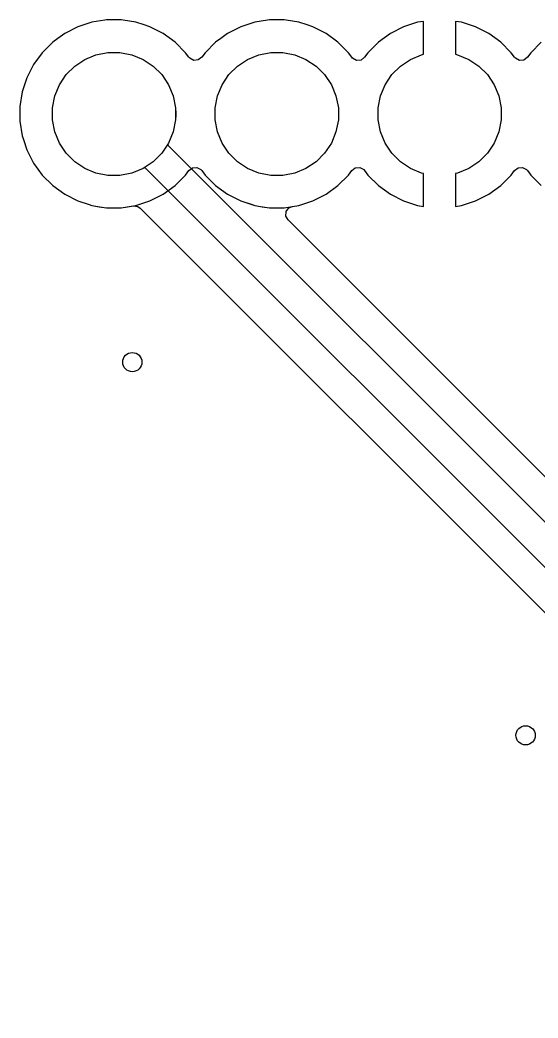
# Model space of a CAD drawing. Header units: inches. Extents: x 6.55 to 9.8, y -8.74 to -3.15.
# Drawn here: x 7.621 to 7.939, y -5.783 to -5.17 of the extents above; entities that cross this region are included whole.
import ezdxf

# ---------------------------------------------------------------- set-up
doc = ezdxf.new("R2010")
doc.units = ezdxf.units.IN
doc.header["$MEASUREMENT"] = 0
doc.layers.add('Edge.Cuts', color=254, linetype='CONTINUOUS', true_color=0xd0d2cd)

msp = doc.modelspace()

# ---------------------------------------------------------------- linework, layer by layer
at = {"layer": 'Edge.Cuts', "linetype": 'CONTINUOUS'}
for p, q in [((7.65657, -5.17403), (7.64848, -5.17815)), ((7.65657, -5.17403), (7.64848, -5.17815)), ((7.65657, -5.17403), (7.64848, -5.17815)), ((7.65657, -5.17403), (7.64848, -5.17815)), ((7.65848, -5.17341), (7.65657, -5.17403)), ((7.65848, -5.17341), (7.65657, -5.17403)), ((7.65848, -5.17341), (7.65657, -5.17403)), ((7.65848, -5.17341), (7.65657, -5.17403)), ((7.65657, -5.17403), (7.65657, -5.17403)), ((7.65657, -5.17403), (7.65657, -5.17403)), ((7.65657, -5.17403), (7.65657, -5.17403)), ((7.65657, -5.17403), (7.65657, -5.17403)), ((7.65657, -5.17403), (7.65657, -5.17403)), ((7.65657, -5.17403), (7.65657, -5.17403)), ((7.65657, -5.17403), (7.65657, -5.17403)), ((7.65657, -5.17403), (7.65657, -5.17403)), ((7.66521, -5.17122), (7.65848, -5.17341)), ((7.66521, -5.17122), (7.65848, -5.17341)), ((7.66521, -5.17122), (7.65848, -5.17341)), ((7.66521, -5.17122), (7.65848, -5.17341)), ((7.6731, -5.16997), (7.66521, -5.17122)), ((7.6731, -5.16997), (7.66521, -5.17122)), ((7.6731, -5.16997), (7.66521, -5.17122)), ((7.6731, -5.16997), (7.66521, -5.17122)), ((7.67418, -5.1698), (7.6731, -5.16997)), ((7.67418, -5.1698), (7.6731, -5.16997)), ((7.67418, -5.1698), (7.6731, -5.16997)), ((7.67418, -5.1698), (7.6731, -5.16997)), ((7.68326, -5.1698), (7.67418, -5.1698)), ((7.68326, -5.1698), (7.67418, -5.1698)), ((7.68326, -5.1698), (7.67418, -5.1698)), ((7.68326, -5.1698), (7.67418, -5.1698)), ((7.68449, -5.16999), (7.68326, -5.1698)), ((7.68449, -5.16999), (7.68326, -5.1698)), ((7.68449, -5.16999), (7.68326, -5.1698)), ((7.68449, -5.16999), (7.68326, -5.1698)), ((7.69224, -5.17122), (7.68449, -5.16999)), ((7.69224, -5.17122), (7.68449, -5.16999)), ((7.69224, -5.17122), (7.68449, -5.16999)), ((7.69224, -5.17122), (7.68449, -5.16999)), ((7.69732, -5.17287), (7.69224, -5.17122)), ((7.69732, -5.17287), (7.69224, -5.17122)), ((7.69732, -5.17287), (7.69224, -5.17122)), ((7.69732, -5.17287), (7.69224, -5.17122)), ((7.70087, -5.17403), (7.69732, -5.17287)), ((7.70087, -5.17403), (7.69732, -5.17287)), ((7.70087, -5.17403), (7.69732, -5.17287)), ((7.70087, -5.17403), (7.69732, -5.17287)), ((7.70897, -5.17815), (7.70087, -5.17403)), ((7.70897, -5.17815), (7.70087, -5.17403)), ((7.70897, -5.17815), (7.70087, -5.17403)), ((7.70897, -5.17815), (7.70087, -5.17403)), ((7.75657, -5.17403), (7.74848, -5.17815)), ((7.75657, -5.17403), (7.74848, -5.17815)), ((7.75657, -5.17403), (7.74848, -5.17815)), ((7.75657, -5.17403), (7.74848, -5.17815)), ((7.75848, -5.17341), (7.75657, -5.17403)), ((7.75848, -5.17341), (7.75657, -5.17403)), ((7.75848, -5.17341), (7.75657, -5.17403)), ((7.75848, -5.17341), (7.75657, -5.17403)), ((7.75657, -5.17403), (7.75657, -5.17403)), ((7.75657, -5.17403), (7.75657, -5.17403)), ((7.75657, -5.17403), (7.75657, -5.17403)), ((7.75657, -5.17403), (7.75657, -5.17403)), ((7.75657, -5.17403), (7.75657, -5.17403)), ((7.75657, -5.17403), (7.75657, -5.17403)), ((7.75657, -5.17403), (7.75657, -5.17403)), ((7.75657, -5.17403), (7.75657, -5.17403)), ((7.76521, -5.17122), (7.75848, -5.17341)), ((7.76521, -5.17122), (7.75848, -5.17341)), ((7.76521, -5.17122), (7.75848, -5.17341)), ((7.76521, -5.17122), (7.75848, -5.17341)), ((7.7731, -5.16997), (7.76521, -5.17122)), ((7.7731, -5.16997), (7.76521, -5.17122)), ((7.7731, -5.16997), (7.76521, -5.17122)), ((7.7731, -5.16997), (7.76521, -5.17122)), ((7.77418, -5.1698), (7.7731, -5.16997)), ((7.77418, -5.1698), (7.7731, -5.16997)), ((7.77418, -5.1698), (7.7731, -5.16997)), ((7.77418, -5.1698), (7.7731, -5.16997)), ((7.78326, -5.1698), (7.77418, -5.1698)), ((7.78326, -5.1698), (7.77418, -5.1698)), ((7.78326, -5.1698), (7.77418, -5.1698)), ((7.78326, -5.1698), (7.77418, -5.1698)), ((7.78449, -5.16999), (7.78326, -5.1698)), ((7.78449, -5.16999), (7.78326, -5.1698)), ((7.78449, -5.16999), (7.78326, -5.1698)), ((7.78449, -5.16999), (7.78326, -5.1698)), ((7.79224, -5.17122), (7.78449, -5.16999)), ((7.79224, -5.17122), (7.78449, -5.16999)), ((7.79224, -5.17122), (7.78449, -5.16999)), ((7.79224, -5.17122), (7.78449, -5.16999)), ((7.79732, -5.17287), (7.79224, -5.17122)), ((7.79732, -5.17287), (7.79224, -5.17122)), ((7.79732, -5.17287), (7.79224, -5.17122)), ((7.79732, -5.17287), (7.79224, -5.17122)), ((7.80087, -5.17403), (7.79732, -5.17287)), ((7.80087, -5.17403), (7.79732, -5.17287)), ((7.80087, -5.17403), (7.79732, -5.17287)), ((7.80087, -5.17403), (7.79732, -5.17287)), ((7.80897, -5.17815), (7.80087, -5.17403)), ((7.80897, -5.17815), (7.80087, -5.17403)), ((7.80897, -5.17815), (7.80087, -5.17403)), ((7.80897, -5.17815), (7.80087, -5.17403)), ((7.85658, -5.17405), (7.84849, -5.17817)), ((7.85658, -5.17405), (7.84849, -5.17817)), ((7.85658, -5.17405), (7.84849, -5.17817)), ((7.85658, -5.17405), (7.84849, -5.17817)), ((7.86522, -5.17124), (7.85658, -5.17405)), ((7.86522, -5.17124), (7.85658, -5.17405)), ((7.86522, -5.17124), (7.85658, -5.17405)), ((7.86522, -5.17124), (7.85658, -5.17405)), ((7.86888, -5.17066), (7.86522, -5.17124)), ((7.86888, -5.17066), (7.86522, -5.17124)), ((7.86888, -5.17066), (7.86522, -5.17124)), ((7.86888, -5.17066), (7.86522, -5.17124)), ((7.86888, -5.1909), (7.86888, -5.17066)), ((7.86888, -5.1909), (7.86888, -5.17066)), ((7.86888, -5.1909), (7.86888, -5.17066)), ((7.86888, -5.1909), (7.86888, -5.17066)), ((7.89223, -5.17124), (7.88857, -5.17066)), ((7.88857, -5.17066), (7.88857, -5.1909)), ((7.89223, -5.17124), (7.88857, -5.17066)), ((7.88857, -5.17066), (7.88857, -5.1909)), ((7.89223, -5.17124), (7.88857, -5.17066)), ((7.88857, -5.17066), (7.88857, -5.1909)), ((7.89223, -5.17124), (7.88857, -5.17066)), ((7.88857, -5.17066), (7.88857, -5.1909)), ((7.90087, -5.17405), (7.89223, -5.17124)), ((7.90087, -5.17405), (7.89223, -5.17124)), ((7.90087, -5.17405), (7.89223, -5.17124)), ((7.90087, -5.17405), (7.89223, -5.17124)), ((7.90896, -5.17817), (7.90087, -5.17405)), ((7.90896, -5.17817), (7.90087, -5.17405)), ((7.90896, -5.17817), (7.90087, -5.17405)), ((7.90896, -5.17817), (7.90087, -5.17405)), ((7.64848, -5.17815), (7.64429, -5.1812)), ((7.64848, -5.17815), (7.64429, -5.1812)), ((7.64848, -5.17815), (7.64429, -5.1812)), ((7.64848, -5.17815), (7.64429, -5.1812)), ((7.71632, -5.18349), (7.70897, -5.17815)), ((7.71632, -5.18349), (7.70897, -5.17815)), ((7.71632, -5.18349), (7.70897, -5.17815)), ((7.71632, -5.18349), (7.70897, -5.17815)), ((7.74848, -5.17815), (7.74429, -5.1812)), ((7.74848, -5.17815), (7.74429, -5.1812)), ((7.74848, -5.17815), (7.74429, -5.1812)), ((7.74848, -5.17815), (7.74429, -5.1812)), ((7.81632, -5.18349), (7.80897, -5.17815)), ((7.81632, -5.18349), (7.80897, -5.17815)), ((7.81632, -5.18349), (7.80897, -5.17815)), ((7.81632, -5.18349), (7.80897, -5.17815)), ((7.84849, -5.17817), (7.84114, -5.18351)), ((7.84849, -5.17817), (7.84114, -5.18351)), ((7.84849, -5.17817), (7.84114, -5.18351)), ((7.84849, -5.17817), (7.84114, -5.18351)), ((7.9163, -5.18351), (7.90896, -5.17817)), ((7.9163, -5.18351), (7.90896, -5.17817)), ((7.9163, -5.18351), (7.90896, -5.17817)), ((7.9163, -5.18351), (7.90896, -5.17817)), ((7.64113, -5.18349), (7.63471, -5.18991)), ((7.64113, -5.18349), (7.63471, -5.18991)), ((7.64113, -5.18349), (7.63471, -5.18991)), ((7.64113, -5.18349), (7.63471, -5.18991)), ((7.64429, -5.1812), (7.64113, -5.18349)), ((7.64429, -5.1812), (7.64113, -5.18349)), ((7.64429, -5.1812), (7.64113, -5.18349)), ((7.64429, -5.1812), (7.64113, -5.18349)), ((7.64113, -5.18349), (7.64113, -5.18349)), ((7.64113, -5.18349), (7.64113, -5.18349)), ((7.64113, -5.18349), (7.64113, -5.18349)), ((7.64113, -5.18349), (7.64113, -5.18349)), ((7.64113, -5.18349), (7.64113, -5.18349)), ((7.64113, -5.18349), (7.64113, -5.18349)), ((7.64113, -5.18349), (7.64113, -5.18349)), ((7.64113, -5.18349), (7.64113, -5.18349)), ((7.72274, -5.18991), (7.71632, -5.18349)), ((7.72274, -5.18991), (7.71632, -5.18349)), ((7.72274, -5.18991), (7.71632, -5.18349)), ((7.72274, -5.18991), (7.71632, -5.18349)), ((7.74113, -5.18349), (7.73471, -5.18991)), ((7.74113, -5.18349), (7.73471, -5.18991)), ((7.74113, -5.18349), (7.73471, -5.18991)), ((7.74113, -5.18349), (7.73471, -5.18991)), ((7.74429, -5.1812), (7.74113, -5.18349)), ((7.74429, -5.1812), (7.74113, -5.18349)), ((7.74429, -5.1812), (7.74113, -5.18349)), ((7.74429, -5.1812), (7.74113, -5.18349)), ((7.74113, -5.18349), (7.74113, -5.18349)), ((7.74113, -5.18349), (7.74113, -5.18349)), ((7.74113, -5.18349), (7.74113, -5.18349)), ((7.74113, -5.18349), (7.74113, -5.18349)), ((7.74113, -5.18349), (7.74113, -5.18349)), ((7.74113, -5.18349), (7.74113, -5.18349)), ((7.74113, -5.18349), (7.74113, -5.18349)), ((7.74113, -5.18349), (7.74113, -5.18349)), ((7.82274, -5.18991), (7.81632, -5.18349)), ((7.82274, -5.18991), (7.81632, -5.18349)), ((7.82274, -5.18991), (7.81632, -5.18349)), ((7.82274, -5.18991), (7.81632, -5.18349)), ((7.84114, -5.18351), (7.83472, -5.18993)), ((7.84114, -5.18351), (7.83472, -5.18993)), ((7.84114, -5.18351), (7.83472, -5.18993)), ((7.84114, -5.18351), (7.83472, -5.18993)), ((7.84114, -5.18351), (7.84114, -5.18351)), ((7.84114, -5.18351), (7.84114, -5.18351)), ((7.84114, -5.18351), (7.84114, -5.18351)), ((7.84114, -5.18351), (7.84114, -5.18351)), ((7.92272, -5.18993), (7.9163, -5.18351)), ((7.92272, -5.18993), (7.9163, -5.18351)), ((7.92272, -5.18993), (7.9163, -5.18351)), ((7.92272, -5.18993), (7.9163, -5.18351)), ((7.94113, -5.18349), (7.93471, -5.18991)), ((7.94113, -5.18349), (7.93471, -5.18991)), ((7.94113, -5.18349), (7.93471, -5.18991)), ((7.94113, -5.18349), (7.93471, -5.18991)), ((7.6347, -5.18993), (7.62937, -5.19726)), ((7.6347, -5.18993), (7.62937, -5.19726)), ((7.6347, -5.18993), (7.62937, -5.19726)), ((7.6347, -5.18993), (7.62937, -5.19726)), ((7.63471, -5.18991), (7.6347, -5.18993)), ((7.63471, -5.18991), (7.6347, -5.18993)), ((7.63471, -5.18991), (7.6347, -5.18993)), ((7.63471, -5.18991), (7.6347, -5.18993)), ((7.63471, -5.18991), (7.63471, -5.18991)), ((7.63471, -5.18991), (7.63471, -5.18991)), ((7.63471, -5.18991), (7.63471, -5.18991)), ((7.63471, -5.18991), (7.63471, -5.18991)), ((7.63471, -5.18991), (7.63471, -5.18991)), ((7.63471, -5.18991), (7.63471, -5.18991)), ((7.63471, -5.18991), (7.63471, -5.18991)), ((7.63471, -5.18991), (7.63471, -5.18991)), ((7.66081, -5.19399), (7.66769, -5.19114)), ((7.66081, -5.19399), (7.66769, -5.19114)), ((7.66081, -5.19399), (7.66769, -5.19114)), ((7.66081, -5.19399), (7.66769, -5.19114)), ((7.66769, -5.19114), (7.675, -5.18969)), ((7.66769, -5.19114), (7.675, -5.18969)), ((7.66769, -5.19114), (7.675, -5.18969)), ((7.66769, -5.19114), (7.675, -5.18969)), ((7.675, -5.18969), (7.68245, -5.18969)), ((7.675, -5.18969), (7.68245, -5.18969)), ((7.675, -5.18969), (7.68245, -5.18969)), ((7.675, -5.18969), (7.68245, -5.18969)), ((7.68245, -5.18969), (7.68975, -5.19114)), ((7.68245, -5.18969), (7.68975, -5.19114)), ((7.68245, -5.18969), (7.68975, -5.19114)), ((7.68245, -5.18969), (7.68975, -5.19114)), ((7.68975, -5.19114), (7.69664, -5.19399)), ((7.68975, -5.19114), (7.69664, -5.19399)), ((7.68975, -5.19114), (7.69664, -5.19399)), ((7.68975, -5.19114), (7.69664, -5.19399)), ((7.72275, -5.18993), (7.72274, -5.18991)), ((7.72275, -5.18993), (7.72274, -5.18991)), ((7.72275, -5.18993), (7.72274, -5.18991)), ((7.72275, -5.18993), (7.72274, -5.18991)), ((7.72477, -5.19271), (7.72275, -5.18993)), ((7.72477, -5.19271), (7.72275, -5.18993)), ((7.72477, -5.19271), (7.72275, -5.18993)), ((7.72477, -5.19271), (7.72275, -5.18993)), ((7.72532, -5.19335), (7.72477, -5.19271)), ((7.72532, -5.19335), (7.72477, -5.19271)), ((7.72532, -5.19335), (7.72477, -5.19271)), ((7.72532, -5.19335), (7.72477, -5.19271)), ((7.72775, -5.19463), (7.72532, -5.19335)), ((7.72775, -5.19463), (7.72532, -5.19335)), ((7.72775, -5.19463), (7.72532, -5.19335)), ((7.72775, -5.19463), (7.72532, -5.19335)), ((7.73267, -5.19271), (7.73049, -5.19439)), ((7.73267, -5.19271), (7.73049, -5.19439)), ((7.73267, -5.19271), (7.73049, -5.19439)), ((7.73267, -5.19271), (7.73049, -5.19439)), ((7.73471, -5.18991), (7.73267, -5.19271)), ((7.73471, -5.18991), (7.73267, -5.19271)), ((7.73471, -5.18991), (7.73267, -5.19271)), ((7.73471, -5.18991), (7.73267, -5.19271)), ((7.76081, -5.19399), (7.76769, -5.19114)), ((7.76081, -5.19399), (7.76769, -5.19114)), ((7.76081, -5.19399), (7.76769, -5.19114)), ((7.76081, -5.19399), (7.76769, -5.19114)), ((7.76769, -5.19114), (7.775, -5.18969)), ((7.76769, -5.19114), (7.775, -5.18969)), ((7.76769, -5.19114), (7.775, -5.18969)), ((7.76769, -5.19114), (7.775, -5.18969)), ((7.775, -5.18969), (7.78245, -5.18969)), ((7.775, -5.18969), (7.78245, -5.18969)), ((7.775, -5.18969), (7.78245, -5.18969)), ((7.775, -5.18969), (7.78245, -5.18969)), ((7.78245, -5.18969), (7.78975, -5.19114)), ((7.78245, -5.18969), (7.78975, -5.19114)), ((7.78245, -5.18969), (7.78975, -5.19114)), ((7.78245, -5.18969), (7.78975, -5.19114)), ((7.78975, -5.19114), (7.79664, -5.19399)), ((7.78975, -5.19114), (7.79664, -5.19399)), ((7.78975, -5.19114), (7.79664, -5.19399)), ((7.78975, -5.19114), (7.79664, -5.19399)), ((7.82479, -5.19273), (7.82274, -5.18991)), ((7.82479, -5.19273), (7.82274, -5.18991)), ((7.82479, -5.19273), (7.82274, -5.18991)), ((7.82479, -5.19273), (7.82274, -5.18991)), ((7.82533, -5.19336), (7.82479, -5.19273)), ((7.82533, -5.19336), (7.82479, -5.19273)), ((7.82533, -5.19336), (7.82479, -5.19273)), ((7.82533, -5.19336), (7.82479, -5.19273)), ((7.82777, -5.19465), (7.82533, -5.19336)), ((7.82777, -5.19465), (7.82533, -5.19336)), ((7.82777, -5.19465), (7.82533, -5.19336)), ((7.82777, -5.19465), (7.82533, -5.19336)), ((7.83268, -5.19273), (7.83051, -5.19441)), ((7.83268, -5.19273), (7.83051, -5.19441)), ((7.83268, -5.19273), (7.83051, -5.19441)), ((7.83268, -5.19273), (7.83051, -5.19441)), ((7.83472, -5.18993), (7.83268, -5.19273)), ((7.83472, -5.18993), (7.83268, -5.19273)), ((7.83472, -5.18993), (7.83268, -5.19273)), ((7.83472, -5.18993), (7.83268, -5.19273)), ((7.83472, -5.18993), (7.83472, -5.18993)), ((7.83472, -5.18993), (7.83472, -5.18993)), ((7.83472, -5.18993), (7.83472, -5.18993)), ((7.83472, -5.18993), (7.83472, -5.18993)), ((7.86081, -5.19399), (7.86769, -5.19114)), ((7.86081, -5.19399), (7.86769, -5.19114)), ((7.86081, -5.19399), (7.86769, -5.19114)), ((7.86081, -5.19399), (7.86769, -5.19114)), ((7.86769, -5.19114), (7.86888, -5.1909)), ((7.86769, -5.19114), (7.86888, -5.1909)), ((7.86769, -5.19114), (7.86888, -5.1909)), ((7.86769, -5.19114), (7.86888, -5.1909)), ((7.88857, -5.1909), (7.88975, -5.19114)), ((7.88857, -5.1909), (7.88975, -5.19114)), ((7.88857, -5.1909), (7.88975, -5.19114)), ((7.88857, -5.1909), (7.88975, -5.19114)), ((7.88975, -5.19114), (7.89664, -5.19399)), ((7.88975, -5.19114), (7.89664, -5.19399)), ((7.88975, -5.19114), (7.89664, -5.19399)), ((7.88975, -5.19114), (7.89664, -5.19399)), ((7.92476, -5.19273), (7.92272, -5.18993)), ((7.92272, -5.18993), (7.92272, -5.18993)), ((7.92476, -5.19273), (7.92272, -5.18993)), ((7.92272, -5.18993), (7.92272, -5.18993)), ((7.92476, -5.19273), (7.92272, -5.18993)), ((7.92272, -5.18993), (7.92272, -5.18993)), ((7.92476, -5.19273), (7.92272, -5.18993)), ((7.92272, -5.18993), (7.92272, -5.18993)), ((7.92531, -5.19336), (7.92476, -5.19273)), ((7.92531, -5.19336), (7.92476, -5.19273)), ((7.92531, -5.19336), (7.92476, -5.19273)), ((7.92531, -5.19336), (7.92476, -5.19273)), ((7.92774, -5.19465), (7.92531, -5.19336)), ((7.92774, -5.19465), (7.92531, -5.19336)), ((7.92774, -5.19465), (7.92531, -5.19336)), ((7.92774, -5.19465), (7.92531, -5.19336)), ((7.93266, -5.19273), (7.93048, -5.19441)), ((7.93266, -5.19273), (7.93048, -5.19441)), ((7.93266, -5.19273), (7.93048, -5.19441)), ((7.93266, -5.19273), (7.93048, -5.19441)), ((7.93471, -5.18991), (7.93266, -5.19273)), ((7.93471, -5.18991), (7.93266, -5.19273)), ((7.93471, -5.18991), (7.93266, -5.19273)), ((7.93471, -5.18991), (7.93266, -5.19273)), ((7.93471, -5.18991), (7.93471, -5.18991)), ((7.93471, -5.18991), (7.93471, -5.18991)), ((7.93471, -5.18991), (7.93471, -5.18991)), ((7.93471, -5.18991), (7.93471, -5.18991)), ((7.62937, -5.19726), (7.62525, -5.20535)), ((7.62937, -5.19726), (7.62525, -5.20535)), ((7.62937, -5.19726), (7.62525, -5.20535)), ((7.62937, -5.19726), (7.62525, -5.20535)), ((7.64935, -5.2034), (7.65462, -5.19813)), ((7.64935, -5.2034), (7.65462, -5.19813)), ((7.64935, -5.2034), (7.65462, -5.19813)), ((7.64935, -5.2034), (7.65462, -5.19813)), ((7.65462, -5.19813), (7.66081, -5.19399)), ((7.65462, -5.19813), (7.66081, -5.19399)), ((7.65462, -5.19813), (7.66081, -5.19399)), ((7.65462, -5.19813), (7.66081, -5.19399)), ((7.69664, -5.19399), (7.70283, -5.19813)), ((7.69664, -5.19399), (7.70283, -5.19813)), ((7.69664, -5.19399), (7.70283, -5.19813)), ((7.69664, -5.19399), (7.70283, -5.19813)), ((7.70283, -5.19813), (7.7081, -5.2034)), ((7.70283, -5.19813), (7.7081, -5.2034)), ((7.70283, -5.19813), (7.7081, -5.2034)), ((7.70283, -5.19813), (7.7081, -5.2034)), ((7.73049, -5.19439), (7.72775, -5.19463)), ((7.73049, -5.19439), (7.72775, -5.19463)), ((7.73049, -5.19439), (7.72775, -5.19463)), ((7.73049, -5.19439), (7.72775, -5.19463)), ((7.74935, -5.2034), (7.75462, -5.19813)), ((7.74935, -5.2034), (7.75462, -5.19813)), ((7.74935, -5.2034), (7.75462, -5.19813)), ((7.74935, -5.2034), (7.75462, -5.19813)), ((7.75462, -5.19813), (7.76081, -5.19399)), ((7.75462, -5.19813), (7.76081, -5.19399)), ((7.75462, -5.19813), (7.76081, -5.19399)), ((7.75462, -5.19813), (7.76081, -5.19399)), ((7.79664, -5.19399), (7.80283, -5.19813)), ((7.79664, -5.19399), (7.80283, -5.19813)), ((7.79664, -5.19399), (7.80283, -5.19813)), ((7.79664, -5.19399), (7.80283, -5.19813)), ((7.80283, -5.19813), (7.8081, -5.2034)), ((7.80283, -5.19813), (7.8081, -5.2034)), ((7.80283, -5.19813), (7.8081, -5.2034)), ((7.80283, -5.19813), (7.8081, -5.2034)), ((7.83051, -5.19441), (7.82777, -5.19465)), ((7.83051, -5.19441), (7.82777, -5.19465)), ((7.83051, -5.19441), (7.82777, -5.19465)), ((7.83051, -5.19441), (7.82777, -5.19465)), ((7.84935, -5.2034), (7.85462, -5.19813)), ((7.84935, -5.2034), (7.85462, -5.19813)), ((7.84935, -5.2034), (7.85462, -5.19813)), ((7.84935, -5.2034), (7.85462, -5.19813)), ((7.85462, -5.19813), (7.86081, -5.19399)), ((7.85462, -5.19813), (7.86081, -5.19399)), ((7.85462, -5.19813), (7.86081, -5.19399)), ((7.85462, -5.19813), (7.86081, -5.19399)), ((7.89664, -5.19399), (7.90283, -5.19813)), ((7.89664, -5.19399), (7.90283, -5.19813)), ((7.89664, -5.19399), (7.90283, -5.19813)), ((7.89664, -5.19399), (7.90283, -5.19813)), ((7.90283, -5.19813), (7.9081, -5.2034)), ((7.90283, -5.19813), (7.9081, -5.2034)), ((7.90283, -5.19813), (7.9081, -5.2034)), ((7.90283, -5.19813), (7.9081, -5.2034)), ((7.93048, -5.19441), (7.92774, -5.19465)), ((7.93048, -5.19441), (7.92774, -5.19465)), ((7.93048, -5.19441), (7.92774, -5.19465)), ((7.93048, -5.19441), (7.92774, -5.19465)), ((7.62525, -5.20535), (7.62244, -5.21399)), ((7.62525, -5.20535), (7.62244, -5.21399)), ((7.62525, -5.20535), (7.62244, -5.21399)), ((7.62525, -5.20535), (7.62244, -5.21399)), ((7.64521, -5.20959), (7.64935, -5.2034)), ((7.64521, -5.20959), (7.64935, -5.2034)), ((7.64521, -5.20959), (7.64935, -5.2034)), ((7.64521, -5.20959), (7.64935, -5.2034)), ((7.7081, -5.2034), (7.71224, -5.20959)), ((7.7081, -5.2034), (7.71224, -5.20959)), ((7.7081, -5.2034), (7.71224, -5.20959)), ((7.7081, -5.2034), (7.71224, -5.20959)), ((7.74521, -5.20959), (7.74935, -5.2034)), ((7.74521, -5.20959), (7.74935, -5.2034)), ((7.74521, -5.20959), (7.74935, -5.2034)), ((7.74521, -5.20959), (7.74935, -5.2034)), ((7.8081, -5.2034), (7.81224, -5.20959)), ((7.8081, -5.2034), (7.81224, -5.20959)), ((7.8081, -5.2034), (7.81224, -5.20959)), ((7.8081, -5.2034), (7.81224, -5.20959)), ((7.84521, -5.20959), (7.84935, -5.2034)), ((7.84521, -5.20959), (7.84935, -5.2034)), ((7.84521, -5.20959), (7.84935, -5.2034)), ((7.84521, -5.20959), (7.84935, -5.2034)), ((7.9081, -5.2034), (7.91224, -5.20959)), ((7.9081, -5.2034), (7.91224, -5.20959)), ((7.9081, -5.2034), (7.91224, -5.20959)), ((7.9081, -5.2034), (7.91224, -5.20959)), ((7.64236, -5.21647), (7.64521, -5.20959)), ((7.64236, -5.21647), (7.64521, -5.20959)), ((7.64236, -5.21647), (7.64521, -5.20959)), ((7.64236, -5.21647), (7.64521, -5.20959)), ((7.71224, -5.20959), (7.71509, -5.21647)), ((7.71224, -5.20959), (7.71509, -5.21647)), ((7.71224, -5.20959), (7.71509, -5.21647)), ((7.71224, -5.20959), (7.71509, -5.21647)), ((7.74236, -5.21647), (7.74521, -5.20959)), ((7.74236, -5.21647), (7.74521, -5.20959)), ((7.74236, -5.21647), (7.74521, -5.20959)), ((7.74236, -5.21647), (7.74521, -5.20959)), ((7.81224, -5.20959), (7.81509, -5.21647)), ((7.81224, -5.20959), (7.81509, -5.21647)), ((7.81224, -5.20959), (7.81509, -5.21647)), ((7.81224, -5.20959), (7.81509, -5.21647)), ((7.84236, -5.21647), (7.84521, -5.20959)), ((7.84236, -5.21647), (7.84521, -5.20959)), ((7.84236, -5.21647), (7.84521, -5.20959)), ((7.84236, -5.21647), (7.84521, -5.20959)), ((7.91224, -5.20959), (7.91509, -5.21647)), ((7.91224, -5.20959), (7.91509, -5.21647)), ((7.91224, -5.20959), (7.91509, -5.21647)), ((7.91224, -5.20959), (7.91509, -5.21647)), ((7.62244, -5.21399), (7.62102, -5.22296)), ((7.62244, -5.21399), (7.62102, -5.22296)), ((7.62244, -5.21399), (7.62102, -5.22296)), ((7.62244, -5.21399), (7.62102, -5.22296)), ((7.64091, -5.22378), (7.64236, -5.21647)), ((7.64091, -5.22378), (7.64236, -5.21647)), ((7.64091, -5.22378), (7.64236, -5.21647)), ((7.64091, -5.22378), (7.64236, -5.21647)), ((7.71509, -5.21647), (7.71654, -5.22378)), ((7.71509, -5.21647), (7.71654, -5.22378)), ((7.71509, -5.21647), (7.71654, -5.22378)), ((7.71509, -5.21647), (7.71654, -5.22378)), ((7.74091, -5.22378), (7.74236, -5.21647)), ((7.74091, -5.22378), (7.74236, -5.21647)), ((7.74091, -5.22378), (7.74236, -5.21647)), ((7.74091, -5.22378), (7.74236, -5.21647)), ((7.81509, -5.21647), (7.81654, -5.22378)), ((7.81509, -5.21647), (7.81654, -5.22378)), ((7.81509, -5.21647), (7.81654, -5.22378)), ((7.81509, -5.21647), (7.81654, -5.22378)), ((7.84091, -5.22378), (7.84236, -5.21647)), ((7.84091, -5.22378), (7.84236, -5.21647)), ((7.84091, -5.22378), (7.84236, -5.21647)), ((7.84091, -5.22378), (7.84236, -5.21647)), ((7.91509, -5.21647), (7.91654, -5.22378)), ((7.91509, -5.21647), (7.91654, -5.22378)), ((7.91509, -5.21647), (7.91654, -5.22378)), ((7.91509, -5.21647), (7.91654, -5.22378)), ((7.62102, -5.22296), (7.62102, -5.23205)), ((7.62102, -5.22296), (7.62102, -5.23205)), ((7.62102, -5.22296), (7.62102, -5.23205)), ((7.62102, -5.22296), (7.62102, -5.23205)), ((7.64091, -5.23123), (7.64091, -5.22378)), ((7.64091, -5.23123), (7.64091, -5.22378)), ((7.64091, -5.23123), (7.64091, -5.22378)), ((7.64091, -5.23123), (7.64091, -5.22378)), ((7.71654, -5.22378), (7.71654, -5.23123)), ((7.71654, -5.22378), (7.71654, -5.23123)), ((7.71654, -5.22378), (7.71654, -5.22527)), ((7.71654, -5.22378), (7.71654, -5.23123)), ((7.74091, -5.23123), (7.74091, -5.22378)), ((7.74091, -5.23123), (7.74091, -5.22378)), ((7.74091, -5.23123), (7.74091, -5.22378)), ((7.74091, -5.23123), (7.74091, -5.22378)), ((7.81654, -5.22378), (7.81654, -5.23123)), ((7.81654, -5.22378), (7.81654, -5.23123)), ((7.81654, -5.22378), (7.81654, -5.23123)), ((7.81654, -5.22378), (7.81654, -5.23123)), ((7.84091, -5.23123), (7.84091, -5.22378)), ((7.84091, -5.23123), (7.84091, -5.22378)), ((7.84091, -5.23123), (7.84091, -5.22378)), ((7.84091, -5.23123), (7.84091, -5.22378)), ((7.91654, -5.22378), (7.91654, -5.23123)), ((7.91654, -5.22378), (7.91654, -5.23123)), ((7.91654, -5.22378), (7.91654, -5.23123)), ((7.91654, -5.22378), (7.91654, -5.23123)), ((7.71654, -5.22527), (7.71667, -5.22558)), ((7.71667, -5.22942), (7.71654, -5.22973)), ((7.71654, -5.22973), (7.71654, -5.23123)), ((7.71667, -5.22558), (7.71667, -5.22942)), ((7.62102, -5.23205), (7.62244, -5.24102)), ((7.62102, -5.23205), (7.62244, -5.24102)), ((7.62102, -5.23205), (7.62244, -5.24102)), ((7.62102, -5.23205), (7.62244, -5.24102)), ((7.64236, -5.23854), (7.64091, -5.23123)), ((7.64236, -5.23854), (7.64091, -5.23123)), ((7.64236, -5.23854), (7.64091, -5.23123)), ((7.64236, -5.23854), (7.64091, -5.23123)), ((7.71654, -5.23123), (7.71509, -5.23854)), ((7.71654, -5.23123), (7.71509, -5.23854)), ((7.71654, -5.23123), (7.71509, -5.23854)), ((7.71654, -5.23123), (7.71509, -5.23854)), ((7.74236, -5.23854), (7.74091, -5.23123)), ((7.74236, -5.23854), (7.74091, -5.23123)), ((7.74236, -5.23854), (7.74091, -5.23123)), ((7.74236, -5.23854), (7.74091, -5.23123)), ((7.81654, -5.23123), (7.81509, -5.23854)), ((7.81654, -5.23123), (7.81509, -5.23854)), ((7.81654, -5.23123), (7.81509, -5.23854)), ((7.81654, -5.23123), (7.81509, -5.23854)), ((7.84236, -5.23854), (7.84091, -5.23123)), ((7.84236, -5.23854), (7.84091, -5.23123)), ((7.84236, -5.23854), (7.84091, -5.23123)), ((7.84236, -5.23854), (7.84091, -5.23123)), ((7.91654, -5.23123), (7.91509, -5.23854)), ((7.91654, -5.23123), (7.91509, -5.23854)), ((7.91654, -5.23123), (7.91509, -5.23854)), ((7.91654, -5.23123), (7.91509, -5.23854)), ((7.62244, -5.24102), (7.62317, -5.24326)), ((7.62244, -5.24102), (7.62317, -5.24326)), ((7.62244, -5.24102), (7.62317, -5.24326)), ((7.62244, -5.24102), (7.62317, -5.24326)), ((7.64521, -5.24542), (7.64236, -5.23854)), ((7.64521, -5.24542), (7.64236, -5.23854)), ((7.64521, -5.24542), (7.64236, -5.23854)), ((7.64521, -5.24542), (7.64236, -5.23854)), ((7.71509, -5.23854), (7.71224, -5.24542)), ((7.71509, -5.23854), (7.71224, -5.24542)), ((7.71509, -5.23854), (7.71224, -5.24542)), ((7.71509, -5.23854), (7.71224, -5.24542)), ((7.74521, -5.24542), (7.74236, -5.23854)), ((7.74521, -5.24542), (7.74236, -5.23854)), ((7.74521, -5.24542), (7.74236, -5.23854)), ((7.74521, -5.24542), (7.74236, -5.23854)), ((7.81509, -5.23854), (7.81224, -5.24542)), ((7.81509, -5.23854), (7.81224, -5.24542)), ((7.81509, -5.23854), (7.81224, -5.24542)), ((7.81509, -5.23854), (7.81224, -5.24542)), ((7.84521, -5.24542), (7.84236, -5.23854)), ((7.84521, -5.24542), (7.84236, -5.23854)), ((7.84521, -5.24542), (7.84236, -5.23854)), ((7.84521, -5.24542), (7.84236, -5.23854)), ((7.91509, -5.23854), (7.91224, -5.24542)), ((7.91509, -5.23854), (7.91224, -5.24542)), ((7.91509, -5.23854), (7.91224, -5.24542)), ((7.91509, -5.23854), (7.91224, -5.24542)), ((7.62317, -5.24326), (7.62525, -5.24966)), ((7.62317, -5.24326), (7.62525, -5.24966)), ((7.62317, -5.24326), (7.62525, -5.24966)), ((7.62317, -5.24326), (7.62525, -5.24966)), ((7.64935, -5.25161), (7.64521, -5.24542)), ((7.64935, -5.25161), (7.64521, -5.24542)), ((7.64935, -5.25161), (7.64521, -5.24542)), ((7.64935, -5.25161), (7.64521, -5.24542)), ((7.71224, -5.24542), (7.7081, -5.25161)), ((7.71224, -5.24542), (7.7081, -5.25161)), ((7.71224, -5.24542), (7.7081, -5.25161)), ((7.71224, -5.24542), (7.71156, -5.24643)), ((7.71156, -5.24643), (8.2153, -5.75016)), ((7.74935, -5.25161), (7.74521, -5.24542)), ((7.74935, -5.25161), (7.74521, -5.24542)), ((7.74935, -5.25161), (7.74521, -5.24542)), ((7.74935, -5.25161), (7.74521, -5.24542)), ((7.81224, -5.24542), (7.8081, -5.25161)), ((7.81224, -5.24542), (7.8081, -5.25161)), ((7.81224, -5.24542), (7.8081, -5.25161)), ((7.81224, -5.24542), (7.8081, -5.25161)), ((7.84935, -5.25161), (7.84521, -5.24542)), ((7.84935, -5.25161), (7.84521, -5.24542)), ((7.84935, -5.25161), (7.84521, -5.24542)), ((7.84935, -5.25161), (7.84521, -5.24542)), ((7.91224, -5.24542), (7.9081, -5.25161)), ((7.91224, -5.24542), (7.9081, -5.25161)), ((7.91224, -5.24542), (7.9081, -5.25161)), ((7.91224, -5.24542), (7.9081, -5.25161)), ((7.62525, -5.24966), (7.62937, -5.25775)), ((7.62525, -5.24966), (7.62937, -5.25775)), ((7.62525, -5.24966), (7.62937, -5.25775)), ((7.62525, -5.24966), (7.62937, -5.25775)), ((7.65462, -5.25688), (7.64935, -5.25161)), ((7.65462, -5.25688), (7.64935, -5.25161)), ((7.65462, -5.25688), (7.64935, -5.25161)), ((7.65462, -5.25688), (7.64935, -5.25161)), ((7.7081, -5.25161), (7.70283, -5.25688)), ((7.7081, -5.25161), (7.70283, -5.25688)), ((7.7081, -5.25161), (7.70283, -5.25688)), ((7.75462, -5.25688), (7.74935, -5.25161)), ((7.75462, -5.25688), (7.74935, -5.25161)), ((7.75462, -5.25688), (7.74935, -5.25161)), ((7.75462, -5.25688), (7.74935, -5.25161)), ((7.8081, -5.25161), (7.80283, -5.25688)), ((7.8081, -5.25161), (7.80283, -5.25688)), ((7.8081, -5.25161), (7.80283, -5.25688)), ((7.8081, -5.25161), (7.80283, -5.25688)), ((7.85462, -5.25688), (7.84935, -5.25161)), ((7.85462, -5.25688), (7.84935, -5.25161)), ((7.85462, -5.25688), (7.84935, -5.25161)), ((7.85462, -5.25688), (7.84935, -5.25161)), ((7.9081, -5.25161), (7.90283, -5.25688)), ((7.9081, -5.25161), (7.90283, -5.25688)), ((7.9081, -5.25161), (7.90283, -5.25688)), ((7.9081, -5.25161), (7.90283, -5.25688)), ((7.62937, -5.25775), (7.63471, -5.2651)), ((7.62937, -5.25775), (7.63471, -5.2651)), ((7.62937, -5.25775), (7.63471, -5.2651)), ((7.62937, -5.25775), (7.63471, -5.2651)), ((7.66081, -5.26102), (7.65462, -5.25688)), ((7.66081, -5.26102), (7.65462, -5.25688)), ((7.66081, -5.26102), (7.65462, -5.25688)), ((7.66081, -5.26102), (7.65462, -5.25688)), ((7.70283, -5.25688), (7.69664, -5.26102)), ((7.70283, -5.25688), (7.69664, -5.26102)), ((7.70283, -5.25688), (7.69664, -5.26102)), ((7.69764, -5.26034), (7.69664, -5.26102)), ((8.20426, -5.76696), (7.69764, -5.26034)), ((7.72477, -5.26229), (7.72695, -5.26062)), ((7.72477, -5.26229), (7.72695, -5.26062)), ((7.72477, -5.26229), (7.72695, -5.26062)), ((7.72695, -5.26062), (7.72969, -5.26038)), ((7.72695, -5.26062), (7.72969, -5.26038)), ((7.72695, -5.26062), (7.72969, -5.26038)), ((7.72969, -5.26038), (7.73213, -5.26166)), ((7.72969, -5.26038), (7.73213, -5.26166)), ((7.72969, -5.26038), (7.73213, -5.26166)), ((7.76081, -5.26102), (7.75462, -5.25688)), ((7.76081, -5.26102), (7.75462, -5.25688)), ((7.76081, -5.26102), (7.75462, -5.25688)), ((7.76081, -5.26102), (7.75462, -5.25688)), ((7.80283, -5.25688), (7.79664, -5.26102)), ((7.80283, -5.25688), (7.79664, -5.26102)), ((7.80283, -5.25688), (7.79664, -5.26102)), ((7.80283, -5.25688), (7.79664, -5.26102)), ((7.82479, -5.26228), (7.82696, -5.2606)), ((7.82479, -5.26228), (7.82696, -5.2606)), ((7.82479, -5.26228), (7.82696, -5.2606)), ((7.82479, -5.26228), (7.82696, -5.2606)), ((7.82696, -5.2606), (7.8297, -5.26036)), ((7.82696, -5.2606), (7.8297, -5.26036)), ((7.82696, -5.2606), (7.8297, -5.26036)), ((7.82696, -5.2606), (7.8297, -5.26036)), ((7.8297, -5.26036), (7.83214, -5.26165)), ((7.8297, -5.26036), (7.83214, -5.26165)), ((7.8297, -5.26036), (7.83214, -5.26165)), ((7.8297, -5.26036), (7.83214, -5.26165)), ((7.86081, -5.26102), (7.85462, -5.25688)), ((7.86081, -5.26102), (7.85462, -5.25688)), ((7.86081, -5.26102), (7.85462, -5.25688)), ((7.86081, -5.26102), (7.85462, -5.25688)), ((7.90283, -5.25688), (7.89664, -5.26102)), ((7.90283, -5.25688), (7.89664, -5.26102)), ((7.90283, -5.25688), (7.89664, -5.26102)), ((7.90283, -5.25688), (7.89664, -5.26102)), ((7.92476, -5.26228), (7.92694, -5.2606)), ((7.92476, -5.26228), (7.92694, -5.2606)), ((7.92476, -5.26228), (7.92694, -5.2606)), ((7.92476, -5.26228), (7.92694, -5.2606)), ((7.92694, -5.2606), (7.92968, -5.26036)), ((7.92694, -5.2606), (7.92968, -5.26036)), ((7.92694, -5.2606), (7.92968, -5.26036)), ((7.92694, -5.2606), (7.92968, -5.26036)), ((7.92968, -5.26036), (7.93211, -5.26165)), ((7.92968, -5.26036), (7.93211, -5.26165)), ((7.92968, -5.26036), (7.93211, -5.26165)), ((7.92968, -5.26036), (7.93211, -5.26165)), ((7.63471, -5.2651), (7.64113, -5.27152)), ((7.63471, -5.2651), (7.64113, -5.27152)), ((7.63471, -5.2651), (7.64113, -5.27152)), ((7.63471, -5.2651), (7.64113, -5.27152)), ((7.66769, -5.26387), (7.66081, -5.26102)), ((7.66769, -5.26387), (7.66081, -5.26102)), ((7.66769, -5.26387), (7.66081, -5.26102)), ((7.66769, -5.26387), (7.66081, -5.26102)), ((7.675, -5.26532), (7.66769, -5.26387)), ((7.675, -5.26532), (7.66769, -5.26387)), ((7.675, -5.26532), (7.66769, -5.26387)), ((7.675, -5.26532), (7.66769, -5.26387)), ((7.68245, -5.26532), (7.675, -5.26532)), ((7.68245, -5.26532), (7.675, -5.26532)), ((7.68245, -5.26532), (7.675, -5.26532)), ((7.68245, -5.26532), (7.675, -5.26532)), ((7.68975, -5.26387), (7.68245, -5.26532)), ((7.68975, -5.26387), (7.68245, -5.26532)), ((7.68975, -5.26387), (7.68245, -5.26532)), ((7.68975, -5.26387), (7.68245, -5.26532)), ((7.69664, -5.26102), (7.68975, -5.26387)), ((7.69664, -5.26102), (7.68975, -5.26387)), ((7.69664, -5.26102), (7.68975, -5.26387)), ((7.69664, -5.26102), (7.68975, -5.26387)), ((7.71632, -5.27152), (7.72274, -5.2651)), ((7.71632, -5.27152), (7.72274, -5.2651)), ((7.71632, -5.27152), (7.72274, -5.2651)), ((7.72274, -5.2651), (7.72477, -5.26229)), ((7.72274, -5.2651), (7.72477, -5.26229)), ((7.72274, -5.2651), (7.72477, -5.26229)), ((7.73213, -5.26166), (7.73267, -5.26229)), ((7.73213, -5.26166), (7.73267, -5.26229)), ((7.73213, -5.26166), (7.73267, -5.26229)), ((7.73267, -5.26229), (7.73471, -5.2651)), ((7.73267, -5.26229), (7.73471, -5.2651)), ((7.73267, -5.26229), (7.73471, -5.2651)), ((7.73471, -5.2651), (7.74113, -5.27152)), ((7.73471, -5.2651), (7.74113, -5.27152)), ((7.73471, -5.2651), (7.74113, -5.27152)), ((7.76769, -5.26387), (7.76081, -5.26102)), ((7.76769, -5.26387), (7.76081, -5.26102)), ((7.76769, -5.26387), (7.76081, -5.26102)), ((7.76769, -5.26387), (7.76081, -5.26102)), ((7.775, -5.26532), (7.76769, -5.26387)), ((7.775, -5.26532), (7.76769, -5.26387)), ((7.775, -5.26532), (7.76769, -5.26387)), ((7.775, -5.26532), (7.76769, -5.26387)), ((7.78245, -5.26532), (7.775, -5.26532)), ((7.78245, -5.26532), (7.775, -5.26532)), ((7.78245, -5.26532), (7.775, -5.26532)), ((7.78245, -5.26532), (7.775, -5.26532)), ((7.78975, -5.26387), (7.78245, -5.26532)), ((7.78975, -5.26387), (7.78245, -5.26532)), ((7.78975, -5.26387), (7.78245, -5.26532)), ((7.78975, -5.26387), (7.78245, -5.26532)), ((7.79664, -5.26102), (7.78975, -5.26387)), ((7.79664, -5.26102), (7.78975, -5.26387)), ((7.79664, -5.26102), (7.78975, -5.26387)), ((7.79664, -5.26102), (7.78975, -5.26387)), ((7.81632, -5.27152), (7.82274, -5.2651)), ((7.81632, -5.27152), (7.82274, -5.2651)), ((7.81632, -5.27152), (7.82274, -5.2651)), ((7.81632, -5.27152), (7.82274, -5.2651)), ((7.82274, -5.2651), (7.82479, -5.26228)), ((7.82274, -5.2651), (7.82479, -5.26228)), ((7.82274, -5.2651), (7.82479, -5.26228)), ((7.82274, -5.2651), (7.82479, -5.26228)), ((7.83214, -5.26165), (7.83268, -5.26228)), ((7.83214, -5.26165), (7.83268, -5.26228)), ((7.83214, -5.26165), (7.83268, -5.26228)), ((7.83214, -5.26165), (7.83268, -5.26228)), ((7.83268, -5.26228), (7.83472, -5.26508)), ((7.83268, -5.26228), (7.83472, -5.26508)), ((7.83268, -5.26228), (7.83472, -5.26508)), ((7.83268, -5.26228), (7.83472, -5.26508)), ((7.83472, -5.26508), (7.83472, -5.26508)), ((7.83472, -5.26508), (7.84114, -5.2715)), ((7.83472, -5.26508), (7.83472, -5.26508)), ((7.83472, -5.26508), (7.84114, -5.2715)), ((7.83472, -5.26508), (7.83472, -5.26508)), ((7.83472, -5.26508), (7.84114, -5.2715)), ((7.83472, -5.26508), (7.83472, -5.26508)), ((7.83472, -5.26508), (7.84114, -5.2715)), ((7.86769, -5.26387), (7.86081, -5.26102)), ((7.86769, -5.26387), (7.86081, -5.26102)), ((7.86769, -5.26387), (7.86081, -5.26102)), ((7.86769, -5.26387), (7.86081, -5.26102)), ((7.86888, -5.2641), (7.86769, -5.26387)), ((7.86888, -5.2641), (7.86769, -5.26387)), ((7.86888, -5.2641), (7.86769, -5.26387)), ((7.86888, -5.2641), (7.86769, -5.26387)), ((7.86888, -5.28435), (7.86888, -5.2641)), ((7.86888, -5.28435), (7.86888, -5.2641)), ((7.86888, -5.28435), (7.86888, -5.2641)), ((7.86888, -5.28435), (7.86888, -5.2641)), ((7.88975, -5.26387), (7.88857, -5.2641)), ((7.88975, -5.26387), (7.88857, -5.2641)), ((7.88975, -5.26387), (7.88857, -5.2641)), ((7.88975, -5.26387), (7.88857, -5.2641)), ((7.88857, -5.2641), (7.88857, -5.28435)), ((7.88857, -5.2641), (7.88857, -5.28435)), ((7.88857, -5.2641), (7.88857, -5.28435)), ((7.88857, -5.2641), (7.88857, -5.28435)), ((7.89664, -5.26102), (7.88975, -5.26387)), ((7.89664, -5.26102), (7.88975, -5.26387)), ((7.89664, -5.26102), (7.88975, -5.26387)), ((7.89664, -5.26102), (7.88975, -5.26387)), ((7.9163, -5.2715), (7.92272, -5.26508)), ((7.9163, -5.2715), (7.92272, -5.26508)), ((7.9163, -5.2715), (7.92272, -5.26508)), ((7.9163, -5.2715), (7.92272, -5.26508)), ((7.92272, -5.26508), (7.92476, -5.26228)), ((7.92272, -5.26508), (7.92476, -5.26228)), ((7.92272, -5.26508), (7.92476, -5.26228)), ((7.92272, -5.26508), (7.92476, -5.26228)), ((7.92272, -5.26508), (7.92272, -5.26508)), ((7.92272, -5.26508), (7.92272, -5.26508)), ((7.92272, -5.26508), (7.92272, -5.26508)), ((7.92272, -5.26508), (7.92272, -5.26508)), ((7.93211, -5.26165), (7.93266, -5.26228)), ((7.93211, -5.26165), (7.93266, -5.26228)), ((7.93211, -5.26165), (7.93266, -5.26228)), ((7.93211, -5.26165), (7.93266, -5.26228)), ((7.93266, -5.26228), (7.93471, -5.2651)), ((7.93266, -5.26228), (7.93471, -5.2651)), ((7.93266, -5.26228), (7.93471, -5.2651)), ((7.93266, -5.26228), (7.93471, -5.2651)), ((7.93471, -5.2651), (7.94113, -5.27152)), ((7.93471, -5.2651), (7.94113, -5.27152)), ((7.93471, -5.2651), (7.94113, -5.27152)), ((7.93471, -5.2651), (7.94113, -5.27152)), ((7.64113, -5.27152), (7.64848, -5.27686)), ((7.64113, -5.27152), (7.64848, -5.27686)), ((7.64113, -5.27152), (7.64848, -5.27686)), ((7.64113, -5.27152), (7.64848, -5.27686)), ((7.70897, -5.27686), (7.71632, -5.27152)), ((7.70897, -5.27686), (7.71632, -5.27152)), ((7.70897, -5.27686), (7.71632, -5.27152)), ((7.74113, -5.27152), (7.74848, -5.27686)), ((7.74113, -5.27152), (7.74848, -5.27686)), ((7.74113, -5.27152), (7.74848, -5.27686)), ((7.80897, -5.27686), (7.81632, -5.27152)), ((7.80897, -5.27686), (7.81632, -5.27152)), ((7.80897, -5.27686), (7.81632, -5.27152)), ((7.80897, -5.27686), (7.81632, -5.27152)), ((7.84114, -5.2715), (7.84849, -5.27684)), ((7.84114, -5.2715), (7.84849, -5.27684)), ((7.84114, -5.2715), (7.84849, -5.27684)), ((7.84114, -5.2715), (7.84849, -5.27684)), ((7.90896, -5.27684), (7.9163, -5.2715)), ((7.90896, -5.27684), (7.9163, -5.2715)), ((7.90896, -5.27684), (7.9163, -5.2715)), ((7.90896, -5.27684), (7.9163, -5.2715)), ((7.9163, -5.2715), (7.9163, -5.2715)), ((7.9163, -5.2715), (7.9163, -5.2715)), ((7.9163, -5.2715), (7.9163, -5.2715)), ((7.9163, -5.2715), (7.9163, -5.2715)), ((7.64848, -5.27686), (7.65657, -5.28098)), ((7.64848, -5.27686), (7.65657, -5.28098)), ((7.64848, -5.27686), (7.65657, -5.28098)), ((7.64848, -5.27686), (7.65657, -5.28098)), ((7.70087, -5.28098), (7.70897, -5.27686)), ((7.70087, -5.28098), (7.70897, -5.27686)), ((7.70087, -5.28098), (7.70897, -5.27686)), ((7.74848, -5.27686), (7.75657, -5.28098)), ((7.74848, -5.27686), (7.75657, -5.28098)), ((7.74848, -5.27686), (7.75657, -5.28098)), ((7.80087, -5.28098), (7.80897, -5.27686)), ((7.80087, -5.28098), (7.80897, -5.27686)), ((7.80087, -5.28098), (7.80897, -5.27686)), ((7.80087, -5.28098), (7.80897, -5.27686)), ((7.84849, -5.27684), (7.85658, -5.28096)), ((7.84849, -5.27684), (7.85658, -5.28096)), ((7.84849, -5.27684), (7.85658, -5.28096)), ((7.84849, -5.27684), (7.85658, -5.28096)), ((7.90087, -5.28096), (7.90896, -5.27684)), ((7.90087, -5.28096), (7.90896, -5.27684)), ((7.90087, -5.28096), (7.90896, -5.27684)), ((7.90087, -5.28096), (7.90896, -5.27684)), ((7.65657, -5.28098), (7.66344, -5.28321)), ((7.65657, -5.28098), (7.66356, -5.28325)), ((7.65657, -5.28098), (7.66356, -5.28325)), ((7.65657, -5.28098), (7.66344, -5.28321)), ((7.66344, -5.28321), (7.66521, -5.28379)), ((7.66344, -5.28321), (7.66521, -5.28379)), ((7.66356, -5.28325), (7.66521, -5.28379)), ((7.66356, -5.28325), (7.66521, -5.28379)), ((7.66521, -5.28379), (7.6697, -5.2845)), ((7.66521, -5.28379), (7.66875, -5.28435)), ((7.66521, -5.28379), (7.66875, -5.28435)), ((7.66521, -5.28379), (7.66875, -5.28435)), ((7.66875, -5.28435), (7.67418, -5.28521)), ((7.66875, -5.28435), (7.67418, -5.28521)), ((7.66875, -5.28435), (7.67418, -5.28521)), ((7.6697, -5.2845), (7.67418, -5.28521)), ((7.67418, -5.28521), (7.67418, -5.28521)), ((7.67418, -5.28521), (7.68326, -5.28521)), ((7.67418, -5.28521), (7.67418, -5.28521)), ((7.67418, -5.28521), (7.68326, -5.28521)), ((7.67418, -5.28521), (7.67418, -5.28521)), ((7.67418, -5.28521), (7.68326, -5.28521)), ((7.67418, -5.28521), (7.67418, -5.28521)), ((7.67418, -5.28521), (7.68326, -5.28521)), ((7.68326, -5.28521), (7.69224, -5.28379)), ((7.68326, -5.28521), (7.69224, -5.28379)), ((7.68326, -5.28521), (7.69224, -5.28379)), ((7.68326, -5.28521), (7.69063, -5.28404)), ((7.68326, -5.28521), (7.68326, -5.28521)), ((7.68326, -5.28521), (7.68326, -5.28521)), ((7.68326, -5.28521), (7.68326, -5.28521)), ((7.68326, -5.28521), (7.68326, -5.28521)), ((7.69063, -5.28404), (7.69336, -5.2844)), ((7.69224, -5.28379), (7.70087, -5.28098)), ((7.69224, -5.28379), (7.70087, -5.28098)), ((7.69224, -5.28379), (7.70087, -5.28098)), ((7.69336, -5.2844), (7.69485, -5.28541)), ((7.75657, -5.28098), (7.76344, -5.28321)), ((7.75657, -5.28098), (7.76356, -5.28325)), ((7.75657, -5.28098), (7.76344, -5.28321)), ((7.76344, -5.28321), (7.76521, -5.28379)), ((7.76344, -5.28321), (7.76521, -5.28379)), ((7.76356, -5.28325), (7.76521, -5.28379)), ((7.76521, -5.28379), (7.7697, -5.2845)), ((7.76521, -5.28379), (7.76875, -5.28435)), ((7.76521, -5.28379), (7.76875, -5.28435)), ((7.76875, -5.28435), (7.77418, -5.28521)), ((7.76875, -5.28435), (7.77418, -5.28521)), ((7.7697, -5.2845), (7.77418, -5.28521)), ((7.77418, -5.28521), (7.77418, -5.28521)), ((7.77418, -5.28521), (7.78326, -5.28521)), ((7.77418, -5.28521), (7.77418, -5.28521)), ((7.77418, -5.28521), (7.78326, -5.28521)), ((7.77418, -5.28521), (7.77418, -5.28521)), ((7.77418, -5.28521), (7.78326, -5.28521)), ((7.78326, -5.28521), (7.79224, -5.28379)), ((7.78326, -5.28521), (7.79224, -5.28379)), ((7.78326, -5.28521), (7.79224, -5.28379)), ((7.78326, -5.28521), (7.78326, -5.28521)), ((7.78326, -5.28521), (7.78326, -5.28521)), ((7.78326, -5.28521), (7.78326, -5.28521)), ((7.78456, -5.28752), (7.78621, -5.28531)), ((7.78621, -5.28531), (7.78837, -5.2844)), ((7.78837, -5.2844), (7.79224, -5.28379)), ((7.79224, -5.28379), (7.80087, -5.28098)), ((7.79224, -5.28379), (7.80087, -5.28098)), ((7.79224, -5.28379), (7.80087, -5.28098)), ((7.79224, -5.28379), (7.80087, -5.28098)), ((7.85658, -5.28096), (7.86522, -5.28377)), ((7.85658, -5.28096), (7.86522, -5.28377)), ((7.85658, -5.28096), (7.86522, -5.28377)), ((7.85658, -5.28096), (7.86522, -5.28377)), ((7.86522, -5.28377), (7.86888, -5.28435)), ((7.86522, -5.28377), (7.86888, -5.28435)), ((7.86522, -5.28377), (7.86888, -5.28435)), ((7.86522, -5.28377), (7.86888, -5.28435)), ((7.88857, -5.28435), (7.89223, -5.28377)), ((7.88857, -5.28435), (7.89223, -5.28377)), ((7.88857, -5.28435), (7.89223, -5.28377)), ((7.88857, -5.28435), (7.89223, -5.28377)), ((7.89223, -5.28377), (7.90087, -5.28096)), ((7.89223, -5.28377), (7.90087, -5.28096)), ((7.89223, -5.28377), (7.90087, -5.28096)), ((7.89223, -5.28377), (7.90087, -5.28096)), ((7.69485, -5.28541), (8.19238, -5.78295)), ((7.78436, -5.29026), (7.78456, -5.28752)), ((7.78568, -5.29267), (7.78436, -5.29026)), ((8.1399, -5.6469), (7.78568, -5.29267))]:
    msp.add_line(p, q, dxfattribs=at)
at = {"layer": 'Edge.Cuts'}
for centre in [(7.69, -5.38), (7.69, -5.38), (7.69, -5.38), (7.69, -5.38), (7.93154, -5.60927), (7.93154, -5.60927), (7.93154, -5.60927), (7.93154, -5.60927)]:
    msp.add_circle(centre, 0.00591, dxfattribs=at)

doc.saveas('drawing.dxf')
